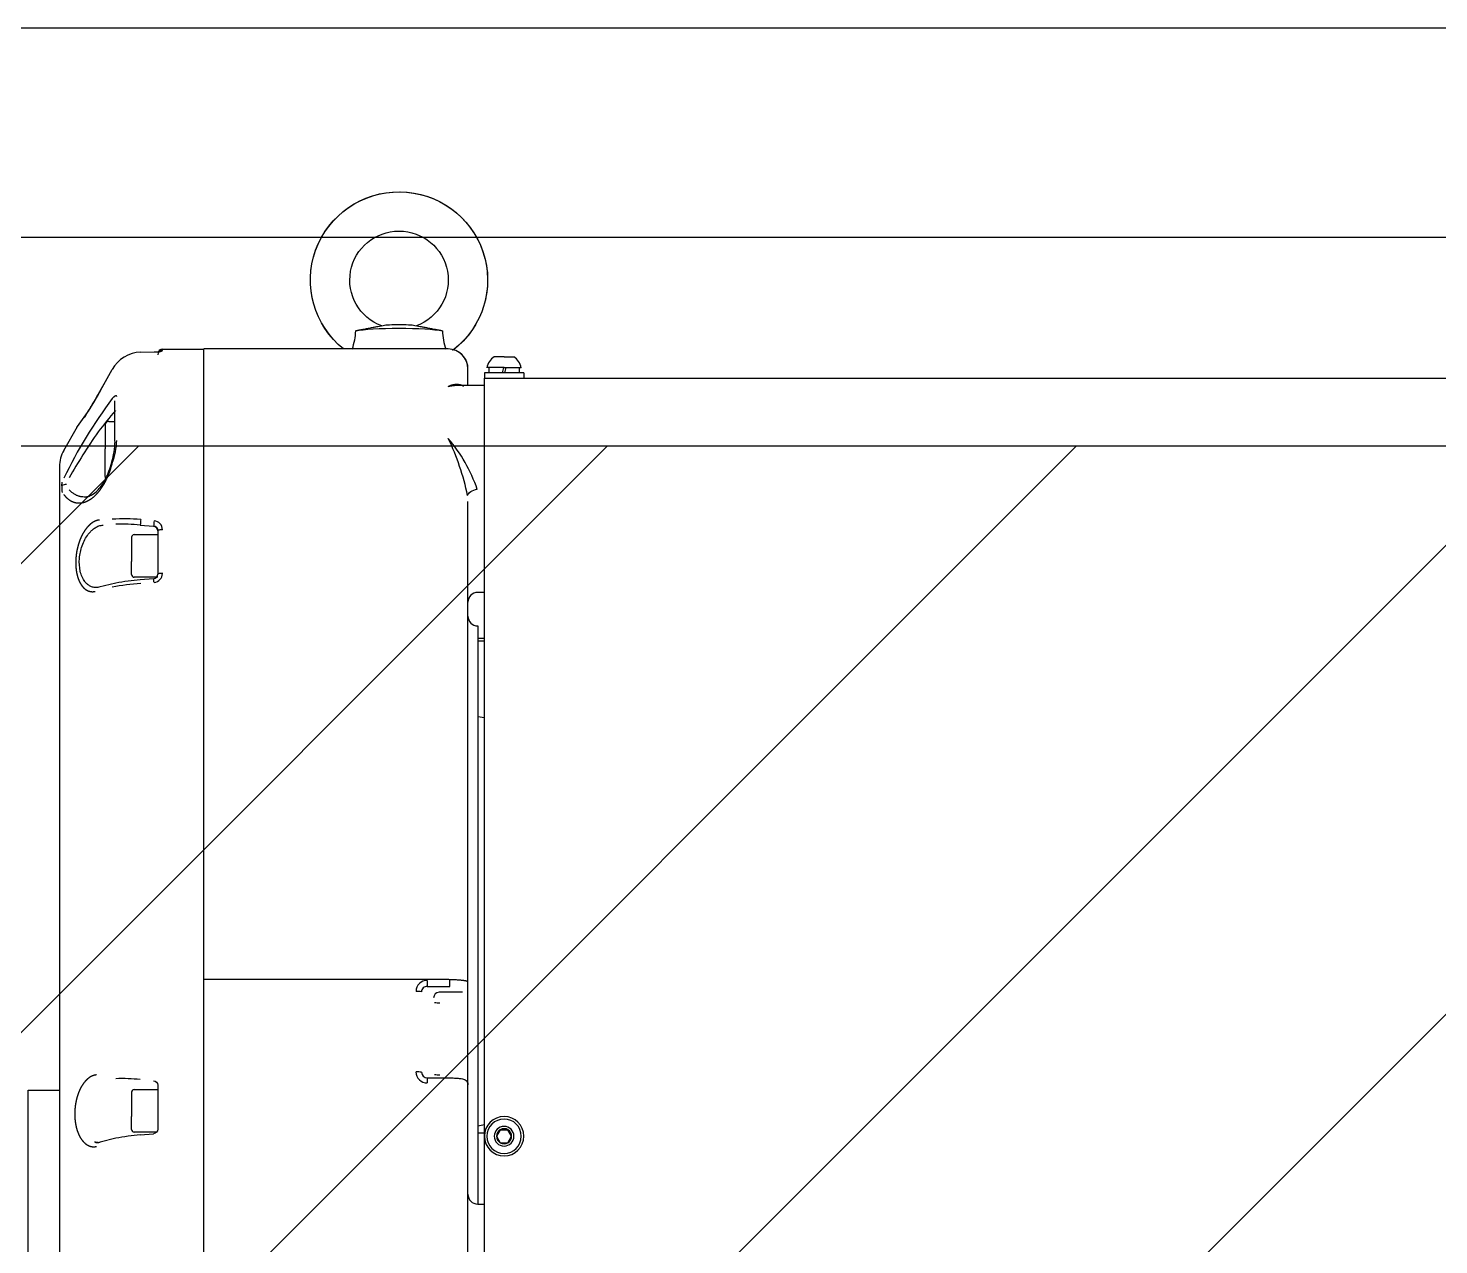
# Model space of a CAD drawing. Extents: x -599358 to 2865263, y -1062760 to 486533.
# Drawn here: x 242648 to 243323, y -692457 to -691874 of the extents above; entities that cross this region are included whole.
import ezdxf

# ---------------------------------------------------------------- set-up
doc = ezdxf.new("R2010")
doc.units = 0
doc.linetypes.add('DASH', pattern=[0.35, 0.25, -0.1])
for name, color, linetype in [('A-HATCH-1', 252, 'Continuous'), ('A-LIN-V', 9, 'Continuous'), ('A-SFCE', 30, 'Continuous'), ('EWHS5T6M-3', 7, 'Continuous'), ('FHSGH10105-主梁-04', 7, 'Continuous')]:
    doc.layers.add(name, color=color, linetype=linetype)

# ---------------------------------------------------------------- blocks, each defined once
blk = doc.blocks.new('G$C2C10B007')
at = {"layer": 'A-SFCE', "linetype": 'DASH'}
blk.add_line((-3050, 0), (3050, 0), dxfattribs=at)

msp = doc.modelspace()

# ---------------------------------------------------------------- hatches: boundary and pattern name
at = {"layer": 'A-HATCH-1'}
h = msp.add_hatch(dxfattribs=at)
h.set_pattern_fill('ANSI31', color=4, scale=100, angle=180)
h.set_pattern_definition([(45, (-1151239.83, -1271056.52), (-112.253202, 112.253202), [])])
h.paths.add_polyline_path([(244910.57, -692074.03), (237134.85, -692074.03), (237134.85, -692949.03), (244910.57, -692949.03)])

# ---------------------------------------------------------------- linework, layer by layer
at = {"color": 6, "linetype": 'DASH'}
msp.add_line((244910.57, -691874.03), (237080.57, -691874.03), dxfattribs=at)
at = {"color": 4}
msp.add_line((242732.04, -692027.61), (242732.04, -692027.73), dxfattribs=at)
at = {"layer": 'EWHS5T6M-3', "color": 4, "linetype": 'Continuous'}
for p, q in [((242815.32, -692016.83), (242817.98, -692016.32)), ((242833.1, -692016.32), (242835.77, -692016.83)), ((242712.24, -692027.73), (242732.04, -692027.73)), ((242712.24, -692027.73), (242732.04, -692027.73)), ((242849.11, -692027.61), (242732.04, -692027.61)), ((242732.04, -692045.53), (242732.04, -692027.61)), ((242799, -692027.61), (242732.04, -692027.61)), ((242732.04, -692045.53), (242732.04, -692028)), ((242701.83, -692029.16), (242708.22, -692029.06)), ((242701.83, -692029.16), (242708.22, -692029.06)), ((242875.83, -692031.39), (242871.11, -692031.39)), ((242875.83, -692031.39), (242880.54, -692031.39)), ((242879.46, -692031.39), (242879.46, -692031.39)), ((242681.6, -692049.03), (242686.43, -692040.66)), ((242681.6, -692049.03), (242686.43, -692040.66)), ((242683.43, -692046.09), (242688.22, -692037.42)), ((242683.43, -692046.09), (242688.22, -692037.42)), ((242858.54, -692045), (242858.54, -692037.11)), ((242858.54, -692045), (242858.54, -692037.11)), ((242885.26, -692039.09), (242866.4, -692039.09)), ((242866.4, -692039.09), (242866.4, -692041.6)), ((242866.4, -692083.24), (242866.4, -692041.6)), ((242866.4, -692041.6), (243780.97, -692041.6)), ((242866.4, -692045), (242866.4, -692041.6)), ((242866.4, -692041.6), (243780.97, -692041.6)), ((242875.83, -692036.57), (242867.58, -692036.57)), ((242868.52, -692036.57), (242868.52, -692039.09)), ((242875.51, -692036.57), (242874.84, -692039.09)), ((242875.83, -692036.57), (242884.08, -692036.57)), ((242876.14, -692039.09), (242876.81, -692036.57)), ((242883.13, -692036.57), (242883.13, -692039.09)), ((242885.26, -692039.09), (242885.26, -692041.6)), ((242732.04, -692070.43), (242732.04, -692045.53)), ((242732.04, -692070.43), (242732.04, -692045.53)), ((242852.97, -692045), (242866.4, -692045)), ((242858.54, -692045), (242866.4, -692045)), ((242689.52, -692071.79), (242689.52, -692052.52)), ((242664.98, -692076.17), (242671.55, -692064.69)), ((242664.98, -692076.17), (242671.55, -692064.69)), ((242671.25, -692065.25), (242671.57, -692064.8)), ((242671.25, -692065.25), (242671.57, -692064.8)), ((242684.74, -692064.17), (242684.74, -692075.36)), ((242686.63, -692062.29), (242689.52, -692062.29)), ((242684.74, -692088.69), (242684.74, -692075.36)), ((242732.04, -692328.67), (242732.04, -692070.43)), ((242732.04, -692329.47), (242732.04, -692070.43)), ((242662.9, -692083.98), (242662.9, -692097.48)), ((242662.9, -692083.98), (242662.9, -692097.48)), ((242866.4, -692486.37), (242866.4, -692083.24)), ((242664.1, -692093.19), (242664.19, -692091.34)), ((242662.9, -692097.48), (242662.9, -692337.27)), ((242662.9, -692097.48), (242662.9, -692337.27)), ((242858.54, -692330.77), (242858.54, -692100.62)), ((242701.64, -692111.94), (242708.03, -692112.49)), ((242708.03, -692112.49), (242708.03, -692112.46)), ((242710.04, -692114.64), (242710.04, -692135.47)), ((242697.46, -692121.27), (242697.47, -692121.28)), ((242697.47, -692117.76), (242697.47, -692129.42)), ((242698.73, -692116.51), (242710.04, -692116.51)), ((242697.47, -692135.68), (242697.47, -692129.42)), ((242697.47, -692132.17), (242697.46, -692132.17)), ((242689.93, -692139.77), (242681.81, -692141.71)), ((242710.04, -692136.94), (242698.73, -692136.94)), ((242708.03, -692137.62), (242701.64, -692138.17)), ((242866.4, -692144.2), (242863.26, -692144.2)), ((242863.26, -692160.24), (242863.26, -692349.14)), ((242866.4, -692166.25), (242863.26, -692166.25)), ((242863.26, -692167.32), (242866.4, -692167.32)), ((242863.26, -692203.58), (242866.4, -692204.13)), ((242732.04, -692471.93), (242732.04, -692329.47)), ((242849.11, -692329.47), (242732.04, -692329.47)), ((242732.04, -692471.93), (242732.04, -692330.3)), ((242858.54, -692332.96), (242858.54, -692330.77)), ((242662.9, -692337.27), (242662.9, -692476.21)), ((242662.9, -692337.27), (242662.9, -692382.6)), ((242839.08, -692332.84), (242849.8, -692332.84)), ((242855.87, -692335.62), (242844.71, -692335.62)), ((242858.54, -692340.96), (242858.54, -692332.96)), ((242858.54, -692375.4), (242858.54, -692340.96)), ((242863.26, -692349.14), (242863.26, -692437.09)), ((242839.08, -692376.66), (242849.11, -692376.66)), ((242858.54, -692379.98), (242858.54, -692375.4)), ((242647.97, -692382.6), (242662.9, -692382.6)), ((242647.97, -692492.6), (242647.97, -692382.6)), ((242647.97, -692382.6), (242662.9, -692382.6)), ((242647.97, -692406.17), (242647.97, -692382.6)), ((242697.47, -692383.49), (242697.47, -692395.14)), ((242698.73, -692382.23), (242710.04, -692382.23)), ((242710.04, -692380.2), (242710.04, -692401.23)), ((242858.54, -692472.07), (242858.54, -692379.92)), ((242697.46, -692386.99), (242697.47, -692387)), ((242697.47, -692397.89), (242697.46, -692397.9)), ((242697.47, -692401.4), (242697.47, -692395.14)), ((242866.4, -692399.21), (242863.26, -692399.77)), ((242689.93, -692405.58), (242682.4, -692407.38)), ((242709.51, -692402.66), (242698.73, -692402.66)), ((242701.64, -692403.97), (242708.03, -692403.41)), ((242863.26, -692403.03), (242866.4, -692403.03)), ((242874.01, -692401.46), (242872.2, -692404.6)), ((242872.2, -692404.6), (242874.01, -692407.74)), ((242874.01, -692401.46), (242877.64, -692401.46)), ((242879.46, -692404.6), (242877.64, -692401.46)), ((242877.64, -692407.74), (242879.46, -692404.6)), ((242874.01, -692407.74), (242877.64, -692407.74)), ((242863.26, -692437.09), (242866.4, -692437.09))]:
    msp.add_line(p, q, dxfattribs=at)
for centre, radius, start, end in [((242774.89, -692017.82), 29.92, 340.81659, 358.00721), ((242876.26, -692017.8), 29.99, 182.01886, 199.42999), ((242712.22, -692030.41), 2.18, 89.52095, 179.5128), ((242712.24, -692029.93), 2.2, 90, 168.97064), ((242712.24, -692029.93), 2.2, 90, 152.53821), ((242849.07, -692037.07), 9.47, 359.77121, 89.76937), ((242849.07, -692037.07), 9.47, 359.77121, 74.29133), ((242702.2, -692045.11), 15.95, 91.32274, 151.1911), ((242702.2, -692045.11), 15.95, 91.32274, 151.1911), ((242875.83, -692038.4), 8.45, 123.91171, 167.51453), ((242875.83, -692038.4), 8.45, 12.48547, 56.08829), ((242559.94, -691980.94), 139.62, 323.08559, 332.18533), ((242559.94, -691980.94), 139.62, 323.08559, 332.18533), ((242879.09, -692193.53), 238.02, 143.31247, 154.08463), ((242803.71, -692156.74), 151.4, 138.8203, 148.82171), ((242686.63, -692064.17), 1.89, 90, 180), ((242648.34, -692070.36), 41.23, 343.99012, 357.91371), ((242655.86, -692070.26), 34.53, 339.56136, 358.14451), ((242739.15, -692122.89), 121.84, 11.89776, 25.50146), ((242791.35, -692119.43), 75.74, 18.94878, 40.30873), ((242678.61, -692083.98), 15.71, 150.19854, 180), ((242678.61, -692083.98), 15.71, 150.19854, 180), ((242924.08, -692237.44), 296.24, 147.52169, 149.98788), ((242686.63, -692088.69), 1.89, 180, 212.87695), ((242673.26, -692094.49), 9.24, 171.95013, 191.24014), ((242666.38, -692096.31), 3.86, 91.0799, 126.08689), ((242693.67, -692197.69), 88.73, 84.72366, 93.52101), ((242750.64, -692114.24), 49.06, 174.26308, 177.31201), ((242692.56, -692201.98), 90.5, 84.24225, 91.66212), ((242757.11, -692114.86), 49.14, 174.19383, 177.19927), ((242707.87, -692114.66), 2.17, 0.51216, 85.77263), ((242707.87, -692114.24), 4.37, 0.37345, 85.36609), ((242698.73, -692117.76), 1.26, 90, 180), ((242698.73, -692135.68), 1.26, 180, 270), ((242707.87, -692135.45), 2.17, 274.22261, 359.49809), ((242707.87, -692135.03), 4.37, 274.6048, 359.64937), ((242706.92, -692230.14), 90.35, 93.23023, 101.94501), ((242708.54, -692232.14), 94.22, 94.20415, 101.39221), ((242686.87, -692140.78), 21.4, 3.74535, 8.51238), ((242863.26, -692148.91), 4.71, 90, 180), ((242863.26, -692155.53), 4.71, 180, 270), ((242839.04, -692335.33), 5.38, 89.5321, 179.37239), ((242912.57, -692331.39), 73.5, 178.8719, 181.1281), ((242849.09, -692330.63), 1.16, 56.56392, 88.84892), ((242849.58, -692329.97), 0.34, 4.93092, 64.48764), ((242830.83, -692330.57), 19.1, 353.18179, 1.87959), ((242834.16, -692346.52), 11.26, 79.09202, 92.54252), ((242838.97, -692335.52), 2.68, 87.63878, 178.68889), ((242844.77, -692338.31), 2.69, 91.36287, 180.15955), ((242844.66, -692328.29), 12.44, 259.73108, 271.90347), ((242692.44, -692468), 91, 84.20105, 91.57972), ((242834.17, -692384.91), 11.14, 79.01862, 92.61592), ((242839.04, -692373.71), 5.39, 180.68001, 270.4155), ((242839.07, -692373.89), 2.78, 181.57073, 270.36272), ((242844.56, -692364.04), 11.14, 259.01862, 272.61592), ((242698.73, -692383.49), 1.26, 90, 180), ((242875.83, -692404.6), 9.43, 0, 180), ((242875.83, -692404.6), 8.25, 0, 180), ((242875.83, -692404.6), 4.71, 0, 180), ((242708.67, -692498.48), 94.76, 94.25385, 101.4015), ((242698.73, -692401.4), 1.26, 180, 270), ((242875.83, -692404.6), 9.43, 180, 0), ((242875.83, -692404.6), 8.25, 180, 0), ((242875.83, -692404.6), 4.71, 180, 0), ((242875.83, -692404.6), 3.63, 120, 180), ((242875.83, -692404.6), 3.63, 180, 240), ((242875.83, -692404.6), 3.63, 60, 120), ((242875.83, -692404.6), 3.63, 0, 60), ((242875.83, -692404.6), 3.63, 300, 0), ((242681.21, -692403.5), 4.14, 253.46936, 275.53031), ((242875.83, -692404.6), 3.63, 240, 300), ((242863.26, -692432.38), 4.71, 180, 270)]:
    msp.add_arc(centre, radius, start, end, dxfattribs=at)
at = {"layer": 'EWHS5T6M-3', "color": 4, "linetype": 'Continuous', "extrusion": (0, 0, -1)}
for centre, major_axis, ratio, start_param, end_param in [((242825.54, -691994.64), (-42.43, 0), 0.996195, -0.894844, 4.064252), ((242825.54, -691994.64), (-42.43, 0), 0.996195, -0.894844, 4.049918), ((242825.54, -691994.64), (-23.57, 0), 0.996195, -1.211117, 4.35271), ((242825.54, -692019.68), (22.79, 0), 0.087156, 3.567796, 4.712389), ((242825.54, -692016.61), (8.3, 0), 0.087156, 3.565804, 4.712389), ((242825.54, -692016.61), (8.3, 0), 0.087156, 4.712389, 5.858974), ((242825.54, -692019.68), (22.79, 0), 0.087156, 4.712389, 5.856982), ((242862.99, -692097.59), (-4.64, -0.82), 0.579645, 0.23379, 1.672671), ((242707.8, -692114.64), (-2.24, -0.01), 0.981753, 1.67675, 3.141808), ((242707.84, -692380.2), (2.2, 0), 0.996195, 4.799655, 6.283185), ((242707.84, -692401.23), (-2.2, 0), 0.996195, 3.141593, 4.625123)]:
    msp.add_ellipse(centre, major_axis=major_axis, ratio=ratio, start_param=start_param, end_param=end_param, dxfattribs=at)
at = {"layer": 'EWHS5T6M-3', "color": 4, "linetype": 'Continuous'}
for points, degree, knots in [([(242804.79, -692018.86), (242804.96, -692018.83), (242805.29, -692018.77), (242805.78, -692018.67), (242806.26, -692018.58), (242806.73, -692018.49), (242807.19, -692018.4), (242807.65, -692018.31), (242808.1, -692018.23), (242808.54, -692018.14), (242809.18, -692018.02), (242810, -692017.87), (242810.99, -692017.68), (242811.92, -692017.5), (242813.14, -692017.26), (242814.28, -692017.04), (242815.09, -692016.88), (242815.38, -692016.82), (242815.42, -692016.81)], 3, [0, 0, 0, 0, 0.0291535, 0.0579, 0.0862636, 0.114267, 0.1419322, 0.1692799, 0.1963296, 0.2231, 0.2496083, 0.3142608, 0.3745184, 0.4399871, 0.4983658, 0.6233073, 0.6899846, 0.7009324, 0.7009324, 0.7009324, 0.7009324]), ([(242835.67, -692016.81), (242835.7, -692016.82), (242835.99, -692016.87), (242836.8, -692017.03), (242837.94, -692017.26), (242839.15, -692017.49), (242840.09, -692017.67), (242841.08, -692017.87), (242842.01, -692018.04), (242842.89, -692018.21), (242843.71, -692018.37), (242844.54, -692018.53), (242845.41, -692018.69), (242845.99, -692018.8), (242846.29, -692018.86)], 3, [0.2991535, 0.2991535, 0.2991535, 0.2991535, 0.3094943, 0.3759967, 0.5011338, 0.5596756, 0.6253853, 0.6856136, 0.7502717, 0.7981934, 0.8470118, 0.8968364, 0.9477883, 1, 1, 1, 1]), ([(242708.22, -692029.06), (242708.63, -692029.05), (242709.03, -692029.03), (242709.42, -692029.01), (242709.79, -692028.97), (242710.15, -692028.94), (242710.48, -692028.89), (242710.81, -692028.85), (242711.09, -692028.79), (242711.36, -692028.73), (242711.58, -692028.67), (242711.79, -692028.6), (242711.94, -692028.53), (242712.09, -692028.46), (242712.17, -692028.38), (242712.24, -692028.31), (242712.24, -692028.23)], 2, [0, 0, 0, 0.125, 0.125, 0.25, 0.25, 0.375, 0.375, 0.5, 0.5, 0.625, 0.625, 0.75, 0.75, 0.875, 0.875, 1, 1, 1]), ([(242708.22, -692029.06), (242708.63, -692029.05), (242709.03, -692029.03), (242709.42, -692029.01), (242709.79, -692028.97), (242710.05, -692028.95), (242710.29, -692028.92)], 2, [0, 0, 0, 0.125, 0.125, 0.25, 0.25, 0.3390193, 0.3390193, 0.3390193]), ([(242856.41, -692045.53), (242856.41, -692045.53), (242856.33, -692045.48), (242856.16, -692045.38), (242855.91, -692045.24), (242855.64, -692045.12), (242855.37, -692045.01), (242855.07, -692044.91), (242854.75, -692044.82), (242854.39, -692044.75), (242853.98, -692044.68), (242853.54, -692044.64), (242853.04, -692044.63), (242852.5, -692044.65), (242851.91, -692044.72), (242851.28, -692044.82), (242850.59, -692044.99), (242849.87, -692045.22), (242849.37, -692045.42), (242849.11, -692045.53)], 3, [0.3697018, 0.3697018, 0.3697018, 0.3697018, 0.3698202, 0.3948705, 0.42041, 0.4464403, 0.4729628, 0.4999791, 0.5295356, 0.5622689, 0.5981805, 0.6372718, 0.6795436, 0.7249968, 0.7736319, 0.8254494, 0.8804497, 0.9386332, 1, 1, 1, 1]), ([(242849.11, -692045.53), (242849.28, -692045.49), (242849.6, -692045.41), (242850.08, -692045.31), (242850.54, -692045.23), (242850.97, -692045.16), (242851.37, -692045.11), (242851.76, -692045.07), (242852.12, -692045.04), (242852.46, -692045.02), (242852.78, -692045.01), (242852.99, -692045), (242853.1, -692045), (242853.12, -692045)], 3, [0, 0, 0, 0, 0.0263006, 0.0514237, 0.0753694, 0.0981375, 0.1197282, 0.1401415, 0.1593774, 0.1774359, 0.1943171, 0.2100211, 0.2121854, 0.2121854, 0.2121854, 0.2121854]), ([(242681.6, -692049.04), (242680.18, -692051.5), (242678.74, -692053.93), (242676.48, -692057.7), (242675.6, -692059.14), (242674.82, -692060.4)], 3, [0, 0, 0, 0, 0.25, 0.25, 0.4283899, 0.4283899, 0.4283899, 0.4283899]), ([(242681.6, -692049.04), (242680.18, -692051.5), (242678.74, -692053.93), (242676.48, -692057.7), (242675.6, -692059.14), (242674.82, -692060.4)], 3, [0, 0, 0, 0, 0.25, 0.25, 0.4283899, 0.4283899, 0.4283899, 0.4283899]), ([(242690.37, -692050.4), (242690.37, -692050.37), (242690.37, -692050.31), (242690.35, -692050.24), (242690.32, -692050.18), (242690.28, -692050.13), (242690.22, -692050.1), (242690.16, -692050.07), (242690.09, -692050.06), (242690.01, -692050.06), (242689.92, -692050.07), (242689.81, -692050.1), (242689.67, -692050.15), (242689.47, -692050.25), (242689.19, -692050.42), (242688.89, -692050.66), (242688.56, -692050.95), (242688.33, -692051.2), (242688.22, -692051.33)], 3, [0, 0, 0, 0, 0.044827, 0.089649, 0.134508, 0.179451, 0.224519, 0.269756, 0.315205, 0.360909, 0.406908, 0.453243, 0.499955, 0.591439, 0.686942, 0.786723, 0.891009, 1, 1, 1, 1]), ([(242665, -692097.31), (242666.25, -692098.94), (242667.74, -692099.94), (242669.24, -692100.94), (242670.9, -692101.24), (242672.56, -692101.54), (242674.29, -692101.13), (242676.02, -692100.72), (242677.72, -692099.62), (242679.42, -692098.52), (242681.01, -692096.79), (242682.59, -692095.06), (242683.96, -692092.81), (242685.33, -692090.55), (242686.41, -692087.89), (242687.49, -692085.23), (242688.22, -692082.32)], 2, [0, 0, 0, 0.125, 0.125, 0.25, 0.25, 0.375, 0.375, 0.5, 0.5, 0.625, 0.625, 0.75, 0.75, 0.875, 0.875, 1, 1, 1]), ([(242675.31, -692098.51), (242676.32, -692098.34), (242678.19, -692097.95), (242681.69, -692095.18), (242684.59, -692090.97), (242686.76, -692086.08), (242687.52, -692083.37), (242687.97, -692081.74)], 3, [0, 0, 0, 0, 0.20239, 0.441275, 0.70926, 0.852292, 1, 1, 1, 1]), ([(242687.98, -692081.73), (242687.91, -692081.78), (242687.88, -692081.84), (242687.9, -692082.04), (242688.03, -692082.18), (242688.22, -692082.32)], 3, [0.6278283, 0.6278283, 0.6278283, 0.6278283, 0.7554749, 0.7554749, 1, 1, 1, 1]), ([(242677.15, -692098.24), (242676.79, -692098.33), (242675.99, -692098.48), (242674.75, -692098.56), (242673.68, -692098.47), (242672.86, -692098.33), (242672.28, -692098.18), (242671.68, -692097.98), (242671.05, -692097.71), (242670.4, -692097.37), (242669.76, -692096.97), (242669.15, -692096.53), (242668.59, -692096.06), (242668.06, -692095.56), (242667.73, -692095.2), (242667.56, -692095.02)], 3, [0.6081582, 0.6081582, 0.6081582, 0.6081582, 0.6495039, 0.6996717, 0.7500026, 0.7714521, 0.794378, 0.8187894, 0.8446945, 0.8721015, 0.9010181, 0.9268597, 0.9519691, 0.9763484, 1, 1, 1, 1]), ([(242682.17, -692109.52), (242681.17, -692109.59), (242680.16, -692110), (242679.15, -692110.42), (242678.18, -692111.17), (242677.2, -692111.91), (242676.29, -692112.96), (242675.39, -692114.01), (242674.59, -692115.32), (242673.79, -692116.63), (242673.13, -692118.14), (242672.47, -692119.66), (242671.97, -692121.32), (242671.48, -692122.97), (242671.18, -692124.71), (242670.87, -692126.44), (242670.77, -692128.18), (242670.66, -692129.92), (242670.76, -692131.59), (242670.86, -692133.26), (242671.16, -692134.8), (242671.46, -692136.34), (242671.94, -692137.68), (242672.43, -692139.02), (242673.08, -692140.1), (242673.74, -692141.19), (242674.53, -692141.98), (242675.33, -692142.77), (242676.23, -692143.23), (242677.14, -692143.69), (242678.11, -692143.81), (242679.09, -692143.92), (242680.09, -692143.68)], 2, [0, 0, 0, 0.0625, 0.0625, 0.125, 0.125, 0.1875, 0.1875, 0.25, 0.25, 0.3125, 0.3125, 0.375, 0.375, 0.4375, 0.4375, 0.5, 0.5, 0.5625, 0.5625, 0.625, 0.625, 0.6875, 0.6875, 0.75, 0.75, 0.8125, 0.8125, 0.875, 0.875, 0.9375, 0.9375, 1, 1, 1]), ([(242681.81, -692141.71), (242681.48, -692141.76), (242680.85, -692141.88), (242679.94, -692141.86), (242679.1, -692141.74), (242678.33, -692141.51), (242677.62, -692141.19), (242676.97, -692140.81), (242676.39, -692140.39), (242675.88, -692139.94), (242675.44, -692139.48), (242674.19, -692137.96), (242672.65, -692134.46), (242672.18, -692127.97), (242673.69, -692121.39), (242675.77, -692117.44), (242677.57, -692115.3), (242678.68, -692114.22), (242680.11, -692113.12), (242681.87, -692112.19), (242683.18, -692112.01), (242683.88, -692111.92)], 3, [0, 0, 0, 0, 0.033245, 0.064719, 0.094405, 0.122286, 0.148348, 0.172577, 0.194963, 0.215497, 0.234174, 0.250994, 0.381174, 0.499699, 0.614244, 0.74915, 0.778071, 0.817781, 0.868141, 0.928959, 1, 1, 1, 1]), ([(242712.24, -692114.22), (242711.95, -692114.22), (242711.67, -692114.23), (242711.13, -692114.27), (242710.89, -692114.3), (242710.48, -692114.38), (242710.32, -692114.43), (242710.1, -692114.53), (242710.04, -692114.58), (242710.04, -692114.64)], 3, [0, 0, 0, 0, 0.25, 0.25, 0.5, 0.5, 0.75, 0.75, 1, 1, 1, 1]), ([(242712.24, -692135.05), (242711.95, -692135.05), (242711.67, -692135.06), (242711.13, -692135.11), (242710.89, -692135.14), (242710.48, -692135.21), (242710.32, -692135.26), (242710.1, -692135.36), (242710.04, -692135.42), (242710.04, -692135.47)], 3, [0, 0, 0, 0, 0.25, 0.25, 0.5, 0.5, 0.75, 0.75, 1, 1, 1, 1]), ([(242858.54, -692330.77), (242858.54, -692330.75), (242858.54, -692330.72), (242858.51, -692330.68), (242858.47, -692330.63), (242858.42, -692330.59), (242858.36, -692330.55), (242858.29, -692330.51), (242858.2, -692330.47), (242858.11, -692330.43), (242858, -692330.4), (242857.89, -692330.36), (242857.78, -692330.33), (242857.65, -692330.3), (242857.52, -692330.27), (242857.39, -692330.24), (242857.26, -692330.21), (242857.12, -692330.18), (242856.98, -692330.16), (242856.84, -692330.13), (242856.7, -692330.11), (242856.56, -692330.09), (242856.42, -692330.07), (242856.28, -692330.05), (242856.14, -692330.03), (242855.86, -692330), (242855.43, -692329.95), (242854.81, -692329.89), (242854.15, -692329.83), (242853.47, -692329.79), (242852.75, -692329.75), (242852.01, -692329.71), (242851.26, -692329.69), (242850.5, -692329.67), (242849.98, -692329.67), (242849.73, -692329.67)], 3, [0, 0, 0, 0, 0.027471, 0.054365, 0.080681, 0.10642, 0.131582, 0.156167, 0.180175, 0.203606, 0.226459, 0.248735, 0.270434, 0.291556, 0.312101, 0.332068, 0.351458, 0.370272, 0.388508, 0.406167, 0.423249, 0.439754, 0.455681, 0.471032, 0.485806, 0.500003, 0.556902, 0.613462, 0.669684, 0.725569, 0.781119, 0.836335, 0.89122, 0.945774, 1, 1, 1, 1]), ([(242680.69, -692375.23), (242679.68, -692375.3), (242678.68, -692375.71), (242677.68, -692376.13), (242676.73, -692376.88), (242675.78, -692377.62), (242674.93, -692378.68), (242674.07, -692379.73), (242673.33, -692381.04), (242672.6, -692382.35), (242672.02, -692383.87), (242671.45, -692385.38), (242671.05, -692387.05), (242670.65, -692388.71), (242670.45, -692390.45), (242670.24, -692392.18), (242670.24, -692393.93), (242670.24, -692395.67), (242670.45, -692397.34), (242670.65, -692399.02), (242671.05, -692400.56), (242671.45, -692402.1), (242672.02, -692403.45), (242672.6, -692404.79), (242673.33, -692405.88), (242674.07, -692406.97), (242674.93, -692407.76), (242675.78, -692408.55), (242676.73, -692409.02), (242677.68, -692409.48), (242678.68, -692409.59), (242679.68, -692409.71), (242680.69, -692409.46)], 2, [0, 0, 0, 0.0625, 0.0625, 0.125, 0.125, 0.1875, 0.1875, 0.25, 0.25, 0.3125, 0.3125, 0.375, 0.375, 0.4375, 0.4375, 0.5, 0.5, 0.5625, 0.5625, 0.625, 0.625, 0.6875, 0.6875, 0.75, 0.75, 0.8125, 0.8125, 0.875, 0.875, 0.9375, 0.9375, 1, 1, 1]), ([(242839.08, -692376.67), (242839.08, -692376.63), (242839.08, -692376.67), (242839.08, -692376.88), (242839.08, -692377.06), (242839.08, -692377.51), (242839.08, -692377.79), (242839.08, -692378.41), (242839.08, -692378.75), (242839.08, -692379.1)], 3, [0, 0, 0, 0, 0.25, 0.25, 0.5, 0.5, 0.75, 0.75, 1, 1, 1, 1]), ([(242849.11, -692376.66), (242849.74, -692376.66), (242851.12, -692376.67), (242853.43, -692376.77), (242855.23, -692376.95), (242856.24, -692377.13), (242857.2, -692377.5), (242857.99, -692378.18), (242858.46, -692379.05), (242858.52, -692379.61), (242858.54, -692379.92)], 3, [0, 0, 0, 0, 0.127876, 0.328514, 0.539358, 0.689471, 0.783591, 0.862762, 0.935729, 1, 1, 1, 1]), ([(242681.55, -692407.51), (242681.48, -692407.51), (242681.12, -692407.55), (242680.53, -692407.53), (242680.01, -692407.47), (242679.78, -692407.42)], 3, [0.02891952, 0.02891952, 0.02891952, 0.02891952, 0.03559223, 0.06538625, 0.08931758, 0.08931758, 0.08931758, 0.08931758]), ([(242681.67, -692407.58), (242681.69, -692407.57), (242681.7, -692407.56), (242681.93, -692407.45), (242682.17, -692407.39), (242682.4, -692407.38)], 3, [0.727826, 0.727826, 0.727826, 0.727826, 0.75, 0.75, 1, 1, 1, 1])]:
    msp.add_open_spline(points, degree=degree, knots=knots, dxfattribs=at)
at = {"layer": 'FHSGH10105-主梁-04', "color": 4, "linetype": 'Continuous'}
msp.add_line((237125.82, -692074.03), (244910.57, -692074.03), dxfattribs=at)

# ---------------------------------------------------------------- block references
at = {"layer": 'A-LIN-V'}
msp.add_blockref('G$C2C10B007', (244910.57, -691974.03), dxfattribs=at)

doc.saveas('drawing.dxf')
